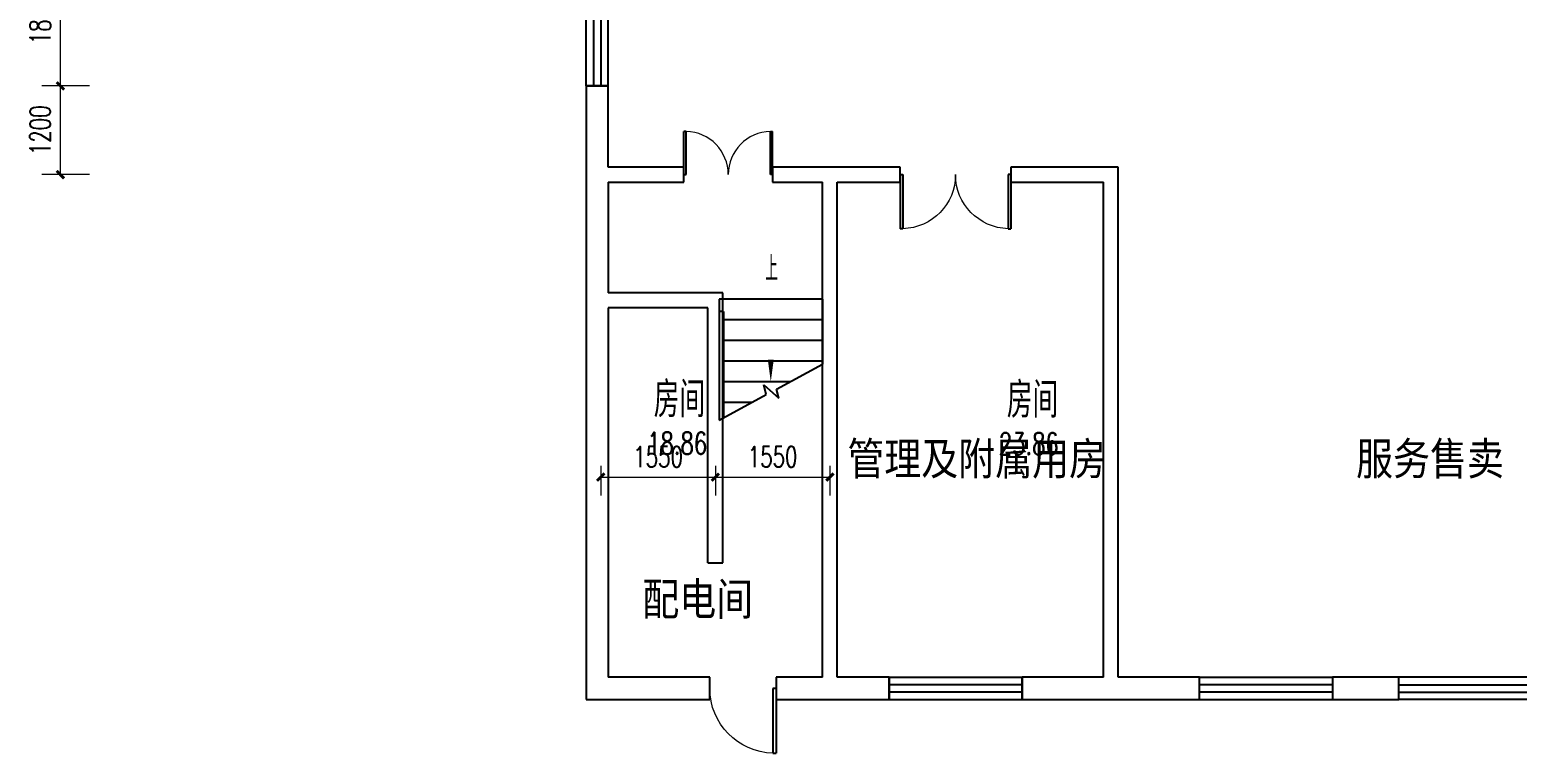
# Model space of a CAD drawing. Extents: x 0 to 302064749, y -59725395 to 1524223.
# Drawn here: x 90500437 to 92513117, y -10458027 to -9479280 of the extents above; entities that cross this region are included whole.
import ezdxf

# ---------------------------------------------------------------- set-up
doc = ezdxf.new("R2010")
doc.units = 0
doc.header["$LTSCALE"] = 1000
doc.linetypes.add('DOTE', pattern=[2.42, 2, -0.2, 0.02, -0.2])
for name, color, linetype in [('A-ANNO-IDEN', 3, 'Continuous'), ('A-ANNO-TXT', 7, 'Continuous'), ('A-FLOR-STRS', 140, 'Continuous'), ('DOOR_FIRE', 4, 'Continuous'), ('PUB_DIM', 3, 'Continuous'), ('PUB_TEXT', 7, 'Continuous'), ('SPACE', 7, 'Continuous'), ('WALL', 2, 'Continuous'), ('WINDOW', 4, 'Continuous')]:
    doc.layers.add(name, color=color, linetype=linetype)
doc.layers.add('DOTE', color=1, linetype='DOTE', lineweight=9, plot=False)
doc.layers.get('DOTE').off()
doc.styles.add('_TCH_SPACE', font='SIMPLEX', dxfattribs={"height": 5, "bigfont": 'GBCBIG'})
doc.styles.add('A_DIM', font='simplex.shx', dxfattribs={"width": 0.7, "bigfont": 'gbcbig.shx'})
doc.styles.add('A_DIM_T3', font='simplex.shx', dxfattribs={"width": 0.7, "bigfont": 'gbcbig.shx'})
doc.styles.get("Standard").update_dxf_attribs({"font": 'geniso.shx', "bigfont": 'hztxt.shx'})
doc.dimstyles.new('_TCH_ARCH&&100', dxfattribs={"dimtxt": 280, "dimasz": 100, "dimexe": 250, "dimexo": 300, "dimgap": 135, "dimtad": 1, "dimdec": 0, "dimzin": 0, "dimdsep": 46, "dimtxsty": 'A_DIM_T3', "dimblk": 'ARCHTICK', "dimcen": 0.09, "dimclrt": 7, "dimazin": 2, "dimtfac": 1, "dimtdec": 0, "dimtix": 1, "dimtmove": 2, "dimatfit": 3, "dimfxl": 150, "dimtolj": 1, "dimtzin": 0, "dimarcsym": 0})

# ---------------------------------------------------------------- blocks, each defined once
blk = doc.blocks.new('_ArchTick')
at = {"color": 0, "linetype": 'ByBlock', "const_width": 0.4}
blk.add_lwpolyline([(-0.5, -0.5), (0.5, 0.5)], dxfattribs=at)
blk = doc.blocks.new('*D59')
at = {"layer": 'Defpoints', "color": 0, "transparency": 16777216}
for p in [(200, 3461), (1750, 3461), (1750, 3008)]:
    blk.add_point(p, dxfattribs=at)
at = {"layer": 'PUB_DIM', "color": 0, "lineweight": -2, "transparency": 16777216}
for p, q in [((200, 3161), (200, 2758)), ((1750, 3161), (1750, 2758)), ((200, 3008), (1750, 3008))]:
    blk.add_line(p, q, dxfattribs=at)
at = {"layer": 'PUB_DIM', "color": 0, "lineweight": -2, "transparency": 16777216, "xscale": 100, "yscale": 100, "zscale": 100, "rotation": 180}
blk.add_blockref('_ArchTick', (200, 3008), dxfattribs=at)
at = {"layer": 'PUB_DIM', "color": 0, "lineweight": -2, "transparency": 16777216, "xscale": 100, "yscale": 100, "zscale": 100}
blk.add_blockref('_ArchTick', (1750, 3008), dxfattribs=at)
at = {"layer": 'PUB_DIM', "color": 7, "transparency": 16777216, "insert": (975, 3283), "char_height": 280, "attachment_point": 5, "style": 'A_DIM_T3'}
blk.add_mtext('\\A1;1550', dxfattribs=at)
blk = doc.blocks.new('*D60')
at = {"layer": 'Defpoints', "color": 0, "transparency": 16777216}
for p in [(1750, 3461), (3300, 3461), (3300, 3008)]:
    blk.add_point(p, dxfattribs=at)
at = {"layer": 'PUB_DIM', "color": 0, "lineweight": -2, "transparency": 16777216}
for p, q in [((1750, 3161), (1750, 2758)), ((3300, 3161), (3300, 2758)), ((1750, 3008), (3300, 3008))]:
    blk.add_line(p, q, dxfattribs=at)
at = {"layer": 'PUB_DIM', "color": 0, "lineweight": -2, "transparency": 16777216, "xscale": 100, "yscale": 100, "zscale": 100, "rotation": 180}
blk.add_blockref('_ArchTick', (1750, 3008), dxfattribs=at)
at = {"layer": 'PUB_DIM', "color": 0, "lineweight": -2, "transparency": 16777216, "xscale": 100, "yscale": 100, "zscale": 100}
blk.add_blockref('_ArchTick', (3300, 3008), dxfattribs=at)
at = {"layer": 'PUB_DIM', "color": 7, "transparency": 16777216, "insert": (2525, 3283), "char_height": 280, "attachment_point": 5, "style": 'A_DIM_T3'}
blk.add_mtext('\\A1;1550', dxfattribs=at)
blk = doc.blocks.new('*D78')
at = {"layer": 'Defpoints', "color": 0, "transparency": 16777216}
for p in [(-7112, 10100), (-6418, 10100), (-6418, 8300)]:
    blk.add_point(p, dxfattribs=at)
at = {"layer": 'PUB_DIM', "color": 0, "lineweight": -2, "transparency": 16777216}
for p, q in [((-6718, 10100), (-7362, 10100)), ((-7112, 8300), (-7112, 10100)), ((-6718, 8300), (-7362, 8300))]:
    blk.add_line(p, q, dxfattribs=at)
at = {"layer": 'PUB_DIM', "color": 0, "lineweight": -2, "transparency": 16777216, "xscale": 100, "yscale": 100, "zscale": 100}
for p, rotation in [((-7112, 10100), 90), ((-7112, 8300), 270)]:
    blk.add_blockref('_ArchTick', p, dxfattribs=dict(at, rotation=rotation))
at = {"layer": 'PUB_DIM', "color": 7, "transparency": 16777216, "insert": (-7387, 9200), "char_height": 280, "attachment_point": 5, "rotation": 90, "style": 'A_DIM_T3'}
blk.add_mtext('\\A1;1800', dxfattribs=at)
blk = doc.blocks.new('*D79')
at = {"layer": 'Defpoints', "color": 0, "transparency": 16777216}
for p in [(-7112, 8300), (-6418, 8300), (-6418, 7100)]:
    blk.add_point(p, dxfattribs=at)
at = {"layer": 'PUB_DIM', "color": 0, "lineweight": -2, "transparency": 16777216}
for p, q in [((-6718, 8300), (-7362, 8300)), ((-7112, 7100), (-7112, 8300)), ((-6718, 7100), (-7362, 7100))]:
    blk.add_line(p, q, dxfattribs=at)
at = {"layer": 'PUB_DIM', "color": 0, "lineweight": -2, "transparency": 16777216, "xscale": 100, "yscale": 100, "zscale": 100}
for p, rotation in [((-7112, 8300), 90), ((-7112, 7100), 270)]:
    blk.add_blockref('_ArchTick', p, dxfattribs=dict(at, rotation=rotation))
at = {"layer": 'PUB_DIM', "color": 7, "transparency": 16777216, "insert": (-7387, 7700), "char_height": 280, "attachment_point": 5, "rotation": 90, "style": 'A_DIM_T3'}
blk.add_mtext('\\A1;1200', dxfattribs=at)
blk = doc.blocks.new('$WINLIB2D$00000001')
at = {"color": 0}
for points in [[(-0.5, 0.5), (-0.5, -0.5)], [(-0.5, 0.5), (0.5, 0.5)], [(0.5, -0.5), (0.5, 0.5)], [(0.5, 0.167), (-0.5, 0.167)], [(0.5, -0.167), (-0.5, -0.167)], [(-0.5, -0.5), (0.5, -0.5)]]:
    blk.add_lwpolyline(points, dxfattribs=at)
blk = doc.blocks.new('$DorLib2D$00000001')
for p, q in [((0.45, 0.975), (0.5, 0.975)), ((0.45, 0), (0.45, 0.975)), ((0.5, 0), (0.5, 0.975)), ((0.5, 0), (0.45, 0))]:
    blk.add_line(p, q)
at = {"lineweight": 13}
blk.add_arc((0.475, 0), 0.975, 91.4693, 180, dxfattribs=at)
blk = doc.blocks.new('$DorLib2D$00000002')
for p, q in [((-0.5, 0), (-0.5, 0.4875)), ((-0.475, 0.4875), (-0.5, 0.4875)), ((-0.475, 0), (-0.475, 0.4875)), ((0.475, 0), (0.475, 0.4875)), ((0.475, 0.4875), (0.5, 0.4875)), ((0.5, 0), (0.5, 0.4875)), ((-0.5, 0), (-0.475, 0)), ((0.5, 0), (0.475, 0))]:
    blk.add_line(p, q)
at = {"lineweight": 13}
for centre, start, end in [((-0.4875, 0), 0, 88.53072), ((0.4875, 0), 91.46928, 180)]:
    blk.add_arc(centre, 0.4875, start, end, dxfattribs=at)
blk = doc.blocks.new('*D469')
at = {"layer": 'Defpoints', "color": 0, "transparency": 16777216}
for p in [(200, 3461), (1750, 3461), (1750, 3008)]:
    blk.add_point(p, dxfattribs=at)
at = {"layer": 'PUB_DIM', "color": 0, "lineweight": -2, "transparency": 16777216}
for p, q in [((200, 3161), (200, 2758)), ((1750, 3161), (1750, 2758)), ((200, 3008), (1750, 3008))]:
    blk.add_line(p, q, dxfattribs=at)
at = {"layer": 'PUB_DIM', "color": 0, "lineweight": -2, "transparency": 16777216, "xscale": 100, "yscale": 100, "zscale": 100, "rotation": 180}
blk.add_blockref('_ArchTick', (200, 3008), dxfattribs=at)
at = {"layer": 'PUB_DIM', "color": 0, "lineweight": -2, "transparency": 16777216, "xscale": 100, "yscale": 100, "zscale": 100}
blk.add_blockref('_ArchTick', (1750, 3008), dxfattribs=at)
at = {"layer": 'PUB_DIM', "color": 7, "transparency": 16777216, "insert": (975, 3283), "char_height": 280, "attachment_point": 5, "style": 'A_DIM_T3'}
blk.add_mtext('\\A1;1550', dxfattribs=at)
blk = doc.blocks.new('*D470')
at = {"layer": 'Defpoints', "color": 0, "transparency": 16777216}
for p in [(1750, 3461), (3300, 3461), (3300, 3008)]:
    blk.add_point(p, dxfattribs=at)
at = {"layer": 'PUB_DIM', "color": 0, "lineweight": -2, "transparency": 16777216}
for p, q in [((1750, 3161), (1750, 2758)), ((3300, 3161), (3300, 2758)), ((1750, 3008), (3300, 3008))]:
    blk.add_line(p, q, dxfattribs=at)
at = {"layer": 'PUB_DIM', "color": 0, "lineweight": -2, "transparency": 16777216, "xscale": 100, "yscale": 100, "zscale": 100, "rotation": 180}
blk.add_blockref('_ArchTick', (1750, 3008), dxfattribs=at)
at = {"layer": 'PUB_DIM', "color": 0, "lineweight": -2, "transparency": 16777216, "xscale": 100, "yscale": 100, "zscale": 100}
blk.add_blockref('_ArchTick', (3300, 3008), dxfattribs=at)
at = {"layer": 'PUB_DIM', "color": 7, "transparency": 16777216, "insert": (2525, 3283), "char_height": 280, "attachment_point": 5, "style": 'A_DIM_T3'}
blk.add_mtext('\\A1;1550', dxfattribs=at)
blk = doc.blocks.new('*D488')
at = {"layer": 'Defpoints', "color": 0, "transparency": 16777216}
for p in [(-7112, 10100), (-6418, 10100), (-6418, 8300)]:
    blk.add_point(p, dxfattribs=at)
at = {"layer": 'PUB_DIM', "color": 0, "lineweight": -2, "transparency": 16777216}
for p, q in [((-6718, 10100), (-7362, 10100)), ((-7112, 8300), (-7112, 10100)), ((-6718, 8300), (-7362, 8300))]:
    blk.add_line(p, q, dxfattribs=at)
at = {"layer": 'PUB_DIM', "color": 0, "lineweight": -2, "transparency": 16777216, "xscale": 100, "yscale": 100, "zscale": 100}
for p, rotation in [((-7112, 10100), 90), ((-7112, 8300), 270)]:
    blk.add_blockref('_ArchTick', p, dxfattribs=dict(at, rotation=rotation))
at = {"layer": 'PUB_DIM', "color": 7, "transparency": 16777216, "insert": (-7387, 9200), "char_height": 280, "attachment_point": 5, "rotation": 90, "style": 'A_DIM_T3'}
blk.add_mtext('\\A1;1800', dxfattribs=at)
blk = doc.blocks.new('*D489')
at = {"layer": 'Defpoints', "color": 0, "transparency": 16777216}
for p in [(-7112, 8300), (-6418, 8300), (-6418, 7100)]:
    blk.add_point(p, dxfattribs=at)
at = {"layer": 'PUB_DIM', "color": 0, "lineweight": -2, "transparency": 16777216}
for p, q in [((-6718, 8300), (-7362, 8300)), ((-7112, 7100), (-7112, 8300)), ((-6718, 7100), (-7362, 7100))]:
    blk.add_line(p, q, dxfattribs=at)
at = {"layer": 'PUB_DIM', "color": 0, "lineweight": -2, "transparency": 16777216, "xscale": 100, "yscale": 100, "zscale": 100}
for p, rotation in [((-7112, 8300), 90), ((-7112, 7100), 270)]:
    blk.add_blockref('_ArchTick', p, dxfattribs=dict(at, rotation=rotation))
at = {"layer": 'PUB_DIM', "color": 7, "transparency": 16777216, "insert": (-7387, 7700), "char_height": 280, "attachment_point": 5, "rotation": 90, "style": 'A_DIM_T3'}
blk.add_mtext('\\A1;1200', dxfattribs=at)
blk = doc.blocks.new('A$C6abe04bb')
at = {"layer": 'A-ANNO-IDEN'}
blk.add_lwpolyline([(2500, 5556.7, 0, 0, 0), (2500, 4296.7, 0, 80, 0), (2500, 4596.7, 0, 0, 0)], format="xyseb", dxfattribs=at)
at = {"layer": 'A-FLOR-STRS'}
for p, q in [((1800, 5416.7), (1800, 5246.7)), ((3200, 5416.7), (1800, 5416.7)), ((1800, 5246.7), (1800, 3779.5)), ((1800, 5246.7), (1800, 3779.5)), ((1860, 5246.7), (1800, 5246.7)), ((1860, 5246.7), (1860, 3811.9)), ((3200, 5416.7), (3200, 4533.9)), ((3200, 5136.7), (1860, 5136.7)), ((3200, 4856.7), (1860, 4856.7)), ((3200, 4576.7), (1860, 4576.7)), ((2579.1, 4199.3), (3200, 4533.9)), ((2759.8, 4296.7), (1860, 4296.7)), ((2438.5, 4123.6), (2407.4, 4255)), ((2407.4, 4255), (2608.3, 4076.1)), ((1800, 3779.5), (2438.5, 4123.6)), ((2608.3, 4076.1), (2579.1, 4199.3)), ((2240.2, 4016.7), (1860, 4016.7))]:
    blk.add_line(p, q, dxfattribs=at)
at = {"layer": 'WALL'}
for p, q in [((300, 8300), (0, 8300)), ((0, 8300), (0, 7100)), ((300, 7200), (300, 8300)), ((0, 7100), (0, 5400)), ((1325, 7200), (300, 7200)), ((1325, 7000), (1325, 7200)), ((3300, 7200), (2525, 7200)), ((2525, 7200), (2525, 7000)), ((4250, 7200), (3300, 7200)), ((4250, 7000), (4250, 7200)), ((7200, 7200), (5750, 7200)), ((5750, 7200), (5750, 7000)), ((7200, 300), (7200, 7200)), ((300, 7000), (300, 5500)), ((300, 7000), (1325, 7000)), ((2525, 7000), (3200, 7000)), ((3200, 300), (3200, 7000)), ((3400, 300), (3400, 7000)), ((3400, 7000), (4250, 7000)), ((5750, 7000), (7000, 7000)), ((7000, 300), (7000, 7000)), ((1850, 5500), (300, 5500)), ((1850, 1850), (1850, 5500)), ((0, 5400), (0, 0)), ((1650, 5300), (300, 5300)), ((300, 5300), (300, 300)), ((1650, 1850), (1650, 5300)), ((1650, 1850), (1850, 1850)), ((1675, 300), (300, 300)), ((1675, 0), (1675, 300)), ((3200, 300), (2575, 300)), ((2575, 300), (2575, 0)), ((4100, 300), (3400, 300)), ((4100, 0), (4100, 300)), ((7000, 300), (5900, 300)), ((5900, 300), (5900, 0)), ((8300, 300), (7200, 300)), ((8300, 0), (8300, 300)), ((11000, 300), (10100, 300)), ((10100, 300), (10100, 0)), ((11000, 0), (11000, 300)), ((0, 0), (1675, 0)), ((2575, 0), (3300, 0)), ((3300, 0), (4100, 0)), ((5900, 0), (7100, 0)), ((7100, 0), (8300, 0)), ((10100, 0), (11000, 0))]:
    blk.add_line(p, q, dxfattribs=at)
at = {"layer": 'DOOR_FIRE', "xscale": -1200, "yscale": -1200, "zscale": 200, "rotation": 179.9999999999968}
blk.add_blockref('$DorLib2D$00000002', (1925, 7100), dxfattribs=at)
at = {"layer": 'DOOR_FIRE', "xscale": 900, "yscale": -900, "zscale": 300}
blk.add_blockref('$DorLib2D$00000001', (2125, 150), dxfattribs=at)
at = {"layer": 'WINDOW', "xscale": -1800, "yscale": -300, "zscale": -1800, "rotation": 270}
blk.add_blockref('$WINLIB2D$00000001', (150, 9200), dxfattribs=at)
at = {"layer": 'WINDOW'}
for name, p, xscale, yscale, zscale in [('$DorLib2D$00000002', (5000, 7100), 1500, -1500, 1500), ('$WINLIB2D$00000001', (5000, 150), 1800, 300, 1800), ('$WINLIB2D$00000001', (9200, 150), 1800, -300, 1800), ('$WINLIB2D$00000001', (11900, 150), -1800, 300, -1800)]:
    blk.add_blockref(name, p, dxfattribs=dict(at, xscale=xscale, yscale=yscale, zscale=zscale))
at = {"layer": 'A-ANNO-TXT', "color": 7, "style": 'A_DIM', "width": 0.7}
blk.add_text('上', height=337.6, dxfattribs=at).set_placement((2427, 5661.7))
at = {"layer": 'PUB_TEXT'}
for s, p in [('管理及附属用房', (3536.4, 2989.5)), ('服务售卖', (10420, 2989.5)), ('配电间', (761.4, 1090.5))]:
    blk.add_text(s, height=500, dxfattribs=at).set_placement(p)
at = {"layer": 'SPACE', "style": '_TCH_SPACE'}
for p in [(916.6, 3816.2), (5694.1, 3810)]:
    blk.add_text('房间', height=482.27, dxfattribs=at).set_placement(p)
at = {"layer": 'SPACE', "style": '_TCH_SPACE', "width": 0.705882}
for s, p in [('18.86', (827.5, 3317.5)), ('23.86', (5585, 3311.3))]:
    blk.add_text(s, height=297.5, dxfattribs=at).set_placement(p)
at = {"layer": 'PUB_DIM'}
for p1, p2, distance, picture, middle in [((-6418.5, 8300), (-6418.5, 10100), 693.1, '*D78', (-7386.6, 9200)), ((-6418.5, 8300), (-6418.5, 10100), 693.1, '*D488', (-7386.6, 9200)), ((-6418.5, 7100), (-6418.5, 8300), 693.1, '*D79', (-7386.6, 7700)), ((-6418.5, 7100), (-6418.5, 8300), 693.1, '*D489', (-7386.6, 7700)), ((200, 3460.6), (1750, 3460.6), -452.2, '*D59', (975, 3283.4)), ((200, 3460.6), (1750, 3460.6), -452.2, '*D469', (975, 3283.4)), ((1750, 3460.6), (3300, 3460.6), -452.2, '*D60', (2525, 3283.4)), ((1750, 3460.6), (3300, 3460.6), -452.2, '*D470', (2525, 3283.4))]:
    dim = blk.add_aligned_dim(p1=p1, p2=p2, distance=distance, dimstyle='_TCH_ARCH&&100', dxfattribs=at)
    dim.commit()
    dim.dimension.update_dxf_attribs({"geometry": picture, "text_midpoint": middle})
blk = doc.blocks.new('1#教学楼-电提建筑结构')
at = {"layer": 'DOTE'}
blk.add_blockref('A$C6abe04bb', (891628.2, -103401.6), dxfattribs=at)

msp = doc.modelspace()

# ---------------------------------------------------------------- block references
at = {"xscale": 100, "yscale": 100, "zscale": 100}
msp.add_blockref('1#教学楼-电提建筑结构', (2090275, -45113), dxfattribs=at)

doc.saveas('drawing.dxf')
